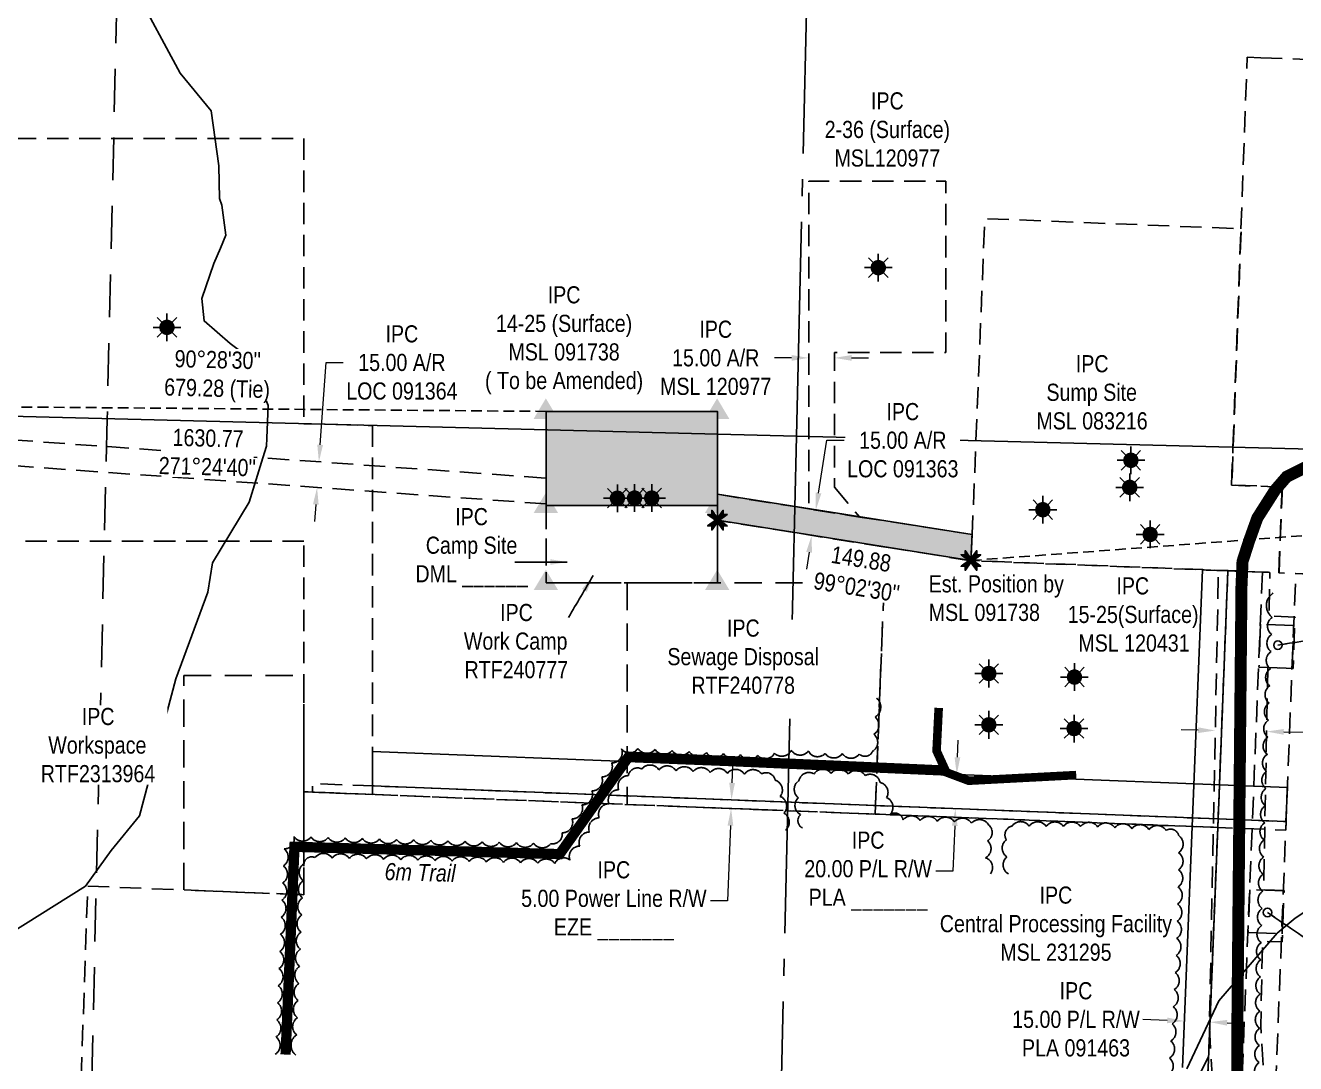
# Model space of a CAD drawing. Extents: x 393480 to 399797, y 6164203 to 6168965.
# Drawn here: x 395138 to 395880, y 6164767 to 6165373 of the extents above; entities that cross this region are included whole.
import ezdxf

# ---------------------------------------------------------------- set-up
doc = ezdxf.new("R2010")
doc.units = 0
doc.header["$LTSCALE"] = 5
doc.header["$PDSIZE"] = 0.5
for name, pattern in [('0', [1, 1, 0]), ('foc-ACCESSROAD', [3.75, 2.5, -1.25]), ('foc-FLOWLINE', [3.75, 2.5, -1.25]), ('foc-LSD', [8, 5, -3]), ('foc-QUARTERLINE', [33, 25, -3, 2, -3]), ('foc-TIELINE', [1.875, 1.25, -0.625]), ('HIDDEN2', [4.7625, 3.175, -1.5875])]:
    doc.linetypes.add(name, pattern=pattern)
doc.layers.get('Defpoints').update_dxf_attribs({"color": 9})
for name, color, linetype in [('AS-ROADS', 254, 'Continuous'), ('C-AR', 13, 'foc-ACCESSROAD'), ('C-EZE', 13, 'foc-FLOWLINE'), ('C-RW', 13, 'Continuous'), ('C-WS', 13, 'foc-ACCESSROAD'), ('C-WS-S', 13, 'Continuous'), ('L-BD', 7, 'Continuous'), ('L-MON', 1, 'Continuous'), ('L-SEC', 7, 'Continuous'), ('L-SECQ', 8, 'foc-QUARTERLINE'), ('L-SECTION-LSD', 7, 'foc-LSD'), ('L-TIE', 7, 'foc-TIELINE'), ('P-PROPOSED', 10, 'Continuous'), ('P-PROPOSED-H', 21, 'Continuous'), ('T-BUSH', 110, '0'), ('T-EXISTING TFA', 220, 'HIDDEN2'), ('T-EXISTING TFA-T', 220, 'Continuous'), ('WETLAND', 143, 'Continuous')]:
    doc.layers.add(name, color=color, linetype=linetype)
for name, color, linetype, lineweight in [('C-AR-T', 13, 'Continuous', 9), ('C-RW-T', 13, 'Continuous', 9), ('C-WS-T', 13, 'Continuous', 9), ('T-TEXT', 48, 'Continuous', 18)]:
    doc.layers.add(name, color=color, linetype=linetype, lineweight=lineweight)
doc.styles.add('80CG', font='ARIALN.TTF', dxfattribs={"height": 10})
doc.styles.add('80L', font='ARIALN.TTF', dxfattribs={"height": 10})
doc.dimstyles.new('Compass 5 000', dxfattribs={"dimscale": 5, "dimtxt": 9, "dimasz": 2, "dimexe": 0.2, "dimexo": 0.0625, "dimgap": 0.5, "dimtad": 0, "dimtih": 1, "dimtoh": 1, "dimzin": 0, "dimdsep": 46, "dimtxsty": '80CG', "dimcen": 0.1, "dimse1": 1, "dimse2": 1, "dimclrd": 256, "dimclrt": 256, "dimaunit": 1, "dimadec": 4, "dimazin": 0, "dimtfac": 0.06, "dimtofl": 0, "dimtmove": 0, "dimatfit": 1, "dimfxl": 0.2, "dimtolj": 1, "dimtzin": 0, "dimlwd": -1, "dimarcsym": 0})

# ---------------------------------------------------------------- blocks, each defined once
blk = doc.blocks.new('A$C13A22376')
at = {"layer": 'AS-ROADS', "const_width": 4.998, "flags": 128}
blk.add_lwpolyline([(395751.692, 6164935.574), (395688.898, 6164932.285), (395675.913, 6164937.15), (395670.17, 6164949.698), (395671.411, 6164974.767)], dxfattribs=at)
blk = doc.blocks.new('A$C60BA4713')
at = {"layer": 'T-BUSH', "flags": 128}
blk.add_lwpolyline([(395782.22, 6164518.86, 0.520567), (395783.18, 6164528.81, 0.520567), (395784.13, 6164538.76, 0.520567), (395785.09, 6164548.71, 0.520567), (395786.01, 6164558.67, 0.520567), (395786.82, 6164568.63, 0.520567), (395787.62, 6164578.59, 0.520567), (395788.43, 6164588.56, 0.520567), (395789, 6164598.54, 0.520567), (395789.57, 6164608.52, 0.520567), (395790.13, 6164618.5, 0.520567), (395790.7, 6164628.48, 0.520567), (395789.55, 6164638.27, 0.520567), (395786.85, 6164647.9, 0.520567), (395784.83, 6164657.57, 0.520567), (395786.11, 6164667.48, 0.520567), (395787.39, 6164677.4, 0.520567), (395788.26, 6164687.35, 0.520567), (395788.77, 6164697.33, 0.520567), (395789.29, 6164707.31, 0.520567), (395788.58, 6164717.26, 0.520567), (395787.37, 6164727.18, 0.520567), (395789.21, 6164736.2, 0.520567), (395795.59, 6164743.91, 0.520567), (395801.96, 6164751.61, 0.520567), (395805.33, 6164760.53, 0.520567), (395806.11, 6164770.49, 0.520567), (395806.89, 6164780.46, 0.520567), (395807.67, 6164790.42, 0.520567), (395808.33, 6164800.4, 0.520567), (395808.91, 6164810.38, 0.520567), (395809.49, 6164820.36, 0.520567), (395810.08, 6164830.34, 0.520567), (395810.34, 6164840.33, 0.520567), (395810.61, 6164850.32, 0.520567), (395810.87, 6164860.31, 0.520567), (395811.13, 6164870.31, 0.520567), (395811.39, 6164880.3, 0.520567), (395811.48, 6164890.3, 0.520567), (395811.52, 6164900.29, 0.520567), (395804.14, 6164903.27, 0.520567), (395794.16, 6164903.79, 0.520567), (395784.17, 6164904.31, 0.520567), (395774.19, 6164904.82, 0.520567), (395764.21, 6164905.34, 0.520567), (395754.21, 6164905.5, 0.520567), (395744.22, 6164905.59, 0.520567), (395734.22, 6164905.67, 0.520567), (395724.23, 6164905.76, 0.520567), (395714.23, 6164905.85, 0.520567), (395710.91, 6164897.81, 0.520567), (395711.24, 6164887.87, 0.520567), (395712.1, 6164877.87, 0.520567)], format="xyb", dxfattribs=at)
blk = doc.blocks.new('*D372')
at = {"layer": 'C-AR-T', "transparency": 16777216}
for p, q in [((395310.33, 6165128.33), (395313.78, 6165176.3)), ((395313.78, 6165176.3), (395323.78, 6165176.3)), ((395307.83, 6165093.43), (395307.11, 6165083.45))]:
    blk.add_line(p, q, dxfattribs=at)
for points in [[(395308.67, 6165128.45), (395312, 6165128.21), (395309.62, 6165118.36)], [(395306.17, 6165093.55), (395309.49, 6165093.31), (395308.55, 6165103.4)]]:
    blk.add_solid(points, dxfattribs=at)
at = {"layer": 'Defpoints', "color": 0, "transparency": 16777216}
for p in [(395259.39, 6165121.96), (395258.32, 6165107.01), (395308.55, 6165103.4)]:
    blk.add_point(p, dxfattribs=at)
at = {"layer": 'C-AR-T', "transparency": 16777216, "insert": (395358.07, 6165176.3), "char_height": 10, "attachment_point": 5, "style": '80CG', "bg_fill": 3, "box_fill_scale": 1.1, "bg_fill_color": 256, "bg_fill_true_color": 13158600, "bg_fill_transparency": 0}
blk.add_mtext('\\A1;IPC\\P15.00 A/R\\PLOC 091364', dxfattribs=at)
blk = doc.blocks.new('*D373')
at = {"layer": 'C-AR-T', "transparency": 16777216}
for p, q in [((395601.25, 6165100.14), (395606.15, 6165130.92)), ((395606.15, 6165130.92), (395616.15, 6165130.92)), ((395595.74, 6165065.58), (395594.16, 6165055.71))]:
    blk.add_line(p, q, dxfattribs=at)
for points in [[(395599.6, 6165100.4), (395602.89, 6165099.88), (395599.67, 6165090.26)], [(395594.09, 6165065.84), (395597.38, 6165065.32), (395597.31, 6165075.46)]]:
    blk.add_solid(points, dxfattribs=at)
at = {"layer": 'Defpoints', "color": 0, "transparency": 16777216}
for p in [(395564.58, 6165095.86), (395562.22, 6165081.05), (395597.31, 6165075.46)]:
    blk.add_point(p, dxfattribs=at)
at = {"layer": 'C-AR-T', "transparency": 16777216, "insert": (395650.45, 6165130.92), "char_height": 10, "attachment_point": 5, "style": '80CG', "bg_fill": 3, "box_fill_scale": 1.1, "bg_fill_color": 256, "bg_fill_true_color": 13158600, "bg_fill_transparency": 0}
blk.add_mtext('\\A1;IPC\\P15.00 A/R\\PLOC 091363', dxfattribs=at)
blk = doc.blocks.new('*D374')
at = {"layer": 'C-AR-T', "transparency": 16777216}
for p, q in [((395585.53, 6165179), (395575.53, 6165179)), ((395620.53, 6165179), (395630.53, 6165179))]:
    blk.add_line(p, q, dxfattribs=at)
for points in [[(395585.53, 6165180.67), (395585.53, 6165177.33), (395595.53, 6165179)], [(395620.53, 6165180.67), (395620.53, 6165177.34), (395610.53, 6165179)]]:
    blk.add_solid(points, dxfattribs=at)
at = {"layer": 'Defpoints', "color": 0, "transparency": 16777216}
for p in [(395595.53, 6165179), (395595.53, 6165176.23), (395610.53, 6165176.24)]:
    blk.add_point(p, dxfattribs=at)
at = {"layer": 'C-AR-T', "transparency": 16777216, "insert": (395541.25, 6165179), "char_height": 10, "attachment_point": 5, "style": '80CG'}
blk.add_mtext('\\A1;IPC\\P15.00 A/R^JMSL 120977', dxfattribs=at)
blk = doc.blocks.new('*D386')
at = {"layer": 'C-RW-T', "transparency": 16777216}
for p, q in [((395804.79, 6164792.44), (395790.64, 6164793.01)), ((395839.75, 6164791.04), (395849.74, 6164790.64))]:
    blk.add_line(p, q, dxfattribs=at)
for points in [[(395804.86, 6164794.11), (395804.72, 6164790.78), (395814.78, 6164792.04)], [(395839.81, 6164792.71), (395839.68, 6164789.37), (395829.75, 6164791.44)]]:
    blk.add_solid(points, dxfattribs=at)
at = {"layer": 'Defpoints', "color": 0, "transparency": 16777216}
for p in [(395815.33, 6164805.66), (395830.3, 6164805.06), (395814.78, 6164792.04)]:
    blk.add_point(p, dxfattribs=at)
at = {"layer": 'C-RW-T', "transparency": 16777216, "insert": (395751.55, 6164793.01), "char_height": 10, "attachment_point": 5, "style": '80CG'}
blk.add_mtext('\\A1;IPC\\P15.00 P/L R/W\\PPLA 091463', dxfattribs=at)
blk = doc.blocks.new('GAS')
h = blk.add_hatch(color=255)
h.dxf.hatch_style = 1
edge = h.paths.add_edge_path()
edge.add_arc((0, 0), 0.9, 0, 360)
for p, q in [((0, 0.81), (0, 1.62)), ((-0.81, 0), (-1.62, 0)), ((-0.57, 0.57), (-1.14, 1.14)), ((0.57, 0.57), (1.14, 1.14)), ((1.62, 0), (0.81, 0)), ((-0.57, -0.57), (-1.14, -1.14)), ((0, -0.81), (0, -1.62)), ((1.14, -1.14), (0.57, -0.57))]:
    blk.add_line(p, q)
blk.add_circle((0, 0), 0.8)
blk = doc.blocks.new('*D389')
at = {"layer": 'C-RW-T', "transparency": 16777216}
for p, q in [((395550.83, 6164931.07), (395551.22, 6164941.06)), ((395549.85, 6164906.09), (395548.14, 6164862.22)), ((395548.14, 6164862.22), (395538.14, 6164862.22))]:
    blk.add_line(p, q, dxfattribs=at)
for points in [[(395549.16, 6164931.13), (395552.49, 6164931), (395550.44, 6164921.08)], [(395548.19, 6164906.16), (395551.52, 6164906.03), (395550.24, 6164916.08)]]:
    blk.add_solid(points, dxfattribs=at)
at = {"layer": 'Defpoints', "color": 0, "transparency": 16777216}
for p in [(395542.29, 6164916.39), (395542.48, 6164921.39), (395550.24, 6164916.08)]:
    blk.add_point(p, dxfattribs=at)
at = {"layer": 'C-RW-T', "transparency": 16777216, "insert": (395481.8, 6164862.22), "char_height": 10, "attachment_point": 5, "style": '80CG'}
blk.add_mtext('\\A1;IPC^J5.00 Power Line R/W\\PEZE _______', dxfattribs=at)
blk = doc.blocks.new('STRIA')
blk.add_hatch(color=255).paths.add_polyline_path([(-0.04, 1.52), (-1.47, -0.87), (1.39, -0.87)])
blk = doc.blocks.new('STRIAA')
blk.add_blockref('STRIA', (0, 0))
blk = doc.blocks.new('STRIB')
at = {"color": 1}
blk.add_solid([(-1.12, -0.67), (-0.04, 1.13), (1.04, -0.67)], dxfattribs=at)
blk = doc.blocks.new('STRIBB')
blk.add_blockref('STRIB', (0, 0))
blk = doc.blocks.new('STRICC')
for name in ['STRIAA', 'STRIBB']:
    blk.add_blockref(name, (0, 0))
blk = doc.blocks.new('fdspike')
blk.add_blockref('STRICC', (0, 0))
blk = doc.blocks.new('TEMP')
h = blk.add_hatch(color=255)
h.dxf.hatch_style = 1
h.paths.add_polyline_path([(0, 0.25), (-0.67, 1.15), (-0.67, 0.67), (-1.15, 0.67), (-0.25, 0), (-1.15, -0.67), (-0.67, -0.67), (-0.67, -1.15), (0, -0.25), (0.67, -1.15), (0.67, -0.67), (1.15, -0.67), (0.25, 0), (1.15, 0.67), (0.67, 0.67), (0.67, 1.15)])
h.paths.add_polyline_path([(0.57, 0.85), (0.57, 0.57), (0.85, 0.57), (0.08, 0), (0.85, -0.57), (0.57, -0.57), (0.57, -0.85), (0, -0.08), (-0.57, -0.85), (-0.57, -0.57), (-0.85, -0.57), (-0.08, 0), (-0.85, 0.57), (-0.57, 0.57), (-0.57, 0.85), (0, 0.08)], flags=16)
h = blk.add_hatch(color=1)
h.dxf.hatch_style = 1
h.paths.add_polyline_path([(0, 0.08), (-0.57, 0.85), (-0.57, 0.57), (-0.85, 0.57), (-0.08, 0), (-0.85, -0.57), (-0.57, -0.57), (-0.57, -0.85), (0, -0.08), (0.57, -0.85), (0.57, -0.57), (0.85, -0.57), (0.08, 0), (0.85, 0.57), (0.57, 0.57), (0.57, 0.85)])
at = {"color": 1}
for p, q in [((-0.08, 0), (0.08, 0)), ((0, 0.08), (0, -0.08))]:
    blk.add_line(p, q, dxfattribs=at)
at = {"color": 255, "flags": 128}
blk.add_lwpolyline([(-0.25, 0), (-1.15, 0.67), (-0.67, 0.67), (-0.67, 1.15), (0, 0.25), (0.67, 1.15), (0.67, 0.67), (1.15, 0.67), (0.25, 0), (1.15, -0.67), (0.67, -0.67), (0.67, -1.15), (0, -0.25), (-0.67, -1.15), (-0.67, -0.67), (-1.15, -0.67)], close=True, dxfattribs=at)
at = {"color": 1, "flags": 128}
blk.add_lwpolyline([(-0.08, 0), (-0.85, 0.57), (-0.57, 0.57), (-0.57, 0.85), (0, 0.08), (0.57, 0.85), (0.57, 0.57), (0.85, 0.57), (0.08, 0), (0.85, -0.57), (0.57, -0.57), (0.57, -0.85), (0, -0.08), (-0.57, -0.85), (-0.57, -0.57), (-0.85, -0.57)], close=True, dxfattribs=at)
blk = doc.blocks.new('*D412')
at = {"layer": 'C-RW-T', "transparency": 16777216}
for p, q in [((395682.34, 6164945.94), (395682.73, 6164955.93)), ((395680.78, 6164905.99), (395679.75, 6164879.52)), ((395679.75, 6164879.52), (395669.75, 6164879.52))]:
    blk.add_line(p, q, dxfattribs=at)
for points in [[(395680.67, 6164946.01), (395684, 6164945.88), (395681.95, 6164935.95)], [(395679.11, 6164906.05), (395682.44, 6164905.92), (395681.17, 6164915.98)]]:
    blk.add_solid(points, dxfattribs=at)
at = {"layer": 'Defpoints', "color": 0, "transparency": 16777216}
for p in [(395757.64, 6164933), (395681.17, 6164915.98), (395756.86, 6164913.03)]:
    blk.add_point(p, dxfattribs=at)
at = {"layer": 'C-RW-T', "transparency": 16777216, "insert": (395630.21, 6164879.52), "char_height": 10, "attachment_point": 5, "style": '80CG'}
blk.add_mtext('\\A1;IPC^J20.00 P/L R/W^JPLA _______', dxfattribs=at)
blk = doc.blocks.new('*D492')
at = {"layer": 'C-AR-T', "transparency": 16777216}
for p, q in [((395822.86, 6164961.78), (395812.86, 6164961.97)), ((395872.83, 6164960.79), (395903.92, 6164960.18))]:
    blk.add_line(p, q, dxfattribs=at)
for points in [[(395822.89, 6164963.44), (395822.82, 6164960.11), (395832.85, 6164961.58)], [(395872.87, 6164962.46), (395872.8, 6164959.12), (395862.84, 6164960.99)]]:
    blk.add_solid(points, dxfattribs=at)
at = {"layer": 'Defpoints', "color": 0, "transparency": 16777216}
for p in [(395833.47, 6164993.05), (395863.46, 6164992.46), (395862.84, 6164960.99)]:
    blk.add_point(p, dxfattribs=at)
at = {"layer": 'C-AR-T', "transparency": 16777216, "insert": (395938.52, 6164960.18), "char_height": 10, "attachment_point": 5, "style": '80CG', "bg_fill": 3, "box_fill_scale": 1.1, "bg_fill_color": 256, "bg_fill_true_color": 13158600, "bg_fill_transparency": 0}
blk.add_mtext('\\A1;IPC\\P30.00 A/R\\PLOC ______', dxfattribs=at)

msp = doc.modelspace()

# ---------------------------------------------------------------- hatches: boundary and pattern name
at = {"layer": 'P-PROPOSED-H'}
h = msp.add_hatch(color=256, dxfattribs=at)
h.dxf.hatch_style = 1
h.paths.add_polyline_path([(395542.277, 6165092.818), (395542.274, 6165147.791), (395442.31, 6165147.785), (395442.313, 6165092.812)])
h = msp.add_hatch(color=256, dxfattribs=at)
h.dxf.hatch_style = 1
h.paths.add_polyline_path([(395542.278, 6165084.321), (395542.277, 6165099.504), (395690.888, 6165075.864), (395690.243, 6165060.783)])

# ---------------------------------------------------------------- linework, layer by layer
at = {"layer": 'AS-ROADS', "flags": 128}
for points, const_width in [([(395881.426, 6164523.543), (395873.584, 6164548.976), (395864.411, 6164585.058), (395859.339, 6164615.438), (395847.431, 6164705.382), (395845.729, 6164733.478), (395845.729, 6164787.178), (395848.151, 6165045.708), (395848.757, 6165060.236), (395852.542, 6165072.04), (395857.399, 6165085.571), (395867.696, 6165101.764), (395874.51, 6165109.633), (395885.715, 6165115.232)], 6.997), ([(395675.426, 6164938.214), (395490.463, 6164946.338), (395450.158, 6164889.458), (395295.367, 6164893.727), (395290.175, 6164772.5)], 6)]:
    msp.add_lwpolyline(points, dxfattribs=dict(at, const_width=const_width))
at = {"layer": 'C-AR'}
for points in [[(395442.324, 6165108.834), (395442.321, 6165093.801), (394943.128, 6165129.626), (394943.125, 6165144.659), (395442.324, 6165108.834)], [(395690.888, 6165075.864), (395690.243, 6165060.783), (395640.378, 6165068.59), (395587.047, 6165077.092), (395542.312, 6165084.223), (395542.31, 6165099.408), (395587.399, 6165092.22), (395595.545, 6165090.922), (395625.354, 6165086.169), (395690.888, 6165075.864)], [(395846.267, 6164703.536), (395845.552, 6164685.715), (395843.894, 6164685.757), (395842.394, 6164685.794), (395833.551, 6164686.015), (395833.093, 6164686.026), (395825.551, 6164686.215), (395826.215, 6164704.263), (395827.276, 6164729.354), (395827.531, 6164735.741), (395834.292, 6164905.003), (395840.195, 6165054.742), (395848.332, 6165054.42), (395860.328, 6165053.945), (395846.267, 6164703.536)], [(395964.441, 6164749.97), (395868.084, 6164753.568), (395879.828, 6165053.227), (395929.906, 6165050.938), (396159.417, 6165042.37), (396152.786, 6164864.757), (396030.021, 6164869.34), (395966.641, 6164808.908)]]:
    msp.add_lwpolyline(points, close=True, dxfattribs=at)
at = {"layer": 'C-EZE', "flags": 128}
msp.add_lwpolyline([(395305.825, 6164925.617), (395873.958, 6164903.456), (395874.154, 6164908.451), (395305.825, 6164930.619)], close=True, dxfattribs=at)
at = {"layer": 'C-RW'}
msp.add_lwpolyline([(395813.695, 6164764.982), (395819.337, 6164905.584), (395825.346, 6165055.327), (395840.195, 6165054.742), (395834.292, 6164905.003), (395827.531, 6164735.741)], dxfattribs=at)
at = {"layer": 'C-RW', "flags": 128}
msp.add_lwpolyline([(395340.996, 6164929.248), (395874.131, 6164908.453), (395874.914, 6164928.423), (395340.996, 6164949.249)], close=True, dxfattribs=at)
at = {"layer": 'C-WS'}
for points in [[(396100.564, 6165120.53), (396099.516, 6165094.305), (395931.525, 6165101.021), (395929.532, 6165051.048), (395869.914, 6165053.566), (395871.898, 6165103.62), (395850.339, 6165104.405), (395842.342, 6165104.696), (395843.159, 6165126.963), (395847.822, 6165254.245), (395851.442, 6165354.483), (395859.432, 6165354.161), (396109.505, 6165344.165), (396100.564, 6165120.53)], [(395300.827, 6164925.812), (395300.827, 6165072.149), (395000.934, 6165072.149), (395000.934, 6165148.152), (395000.934, 6165307.042), (395300.827, 6165307.042), (395300.827, 6165140.593), (395340.827, 6165139.584), (395340.827, 6164924.251)], [(395834.299, 6164905.003), (395831.898, 6164845.088), (395828.945, 6164771.155), (395818.826, 6164751.521), (395812.676, 6164739.589), (395788.599, 6164696.183), (395783.457, 6164547.039), (395768.475, 6164547.623), (395574.885, 6164555.175), (395164.372, 6164571.187), (395174.7, 6164870.792), (395300.826, 6164865.766), (395300.827, 6164925.812), (395583.265, 6164914.795), (395634.276, 6164912.804), (395819.337, 6164905.584), (395834.299, 6164905.003)]]:
    msp.add_lwpolyline(points, close=True, dxfattribs=at)
at = {"layer": 'C-WS', "flags": 128}
for points in [[(395610.537, 6165103.525), (395625.354, 6165086.169), (395595.545, 6165090.922), (395595.539, 6165133.165), (395595.533, 6165182.21), (395595.524, 6165282.174), (395675.496, 6165282.183), (395675.506, 6165182.218), (395610.527, 6165182.212), (395610.534, 6165132.789), (395610.537, 6165103.525)], [(395872.048, 6165103.738), (395870.064, 6165053.685), (395860.477, 6165054.063), (395848.482, 6165054.538), (395840.345, 6165054.86), (395825.496, 6165055.445), (395690.243, 6165060.783), (395690.888, 6165075.864), (395692.367, 6165110.456), (395693.175, 6165130.84), (395698.305, 6165260.269), (395847.972, 6165254.363), (395843.309, 6165127.081), (395842.492, 6165104.815), (395850.488, 6165104.523), (395872.048, 6165103.738)], [(395840.195, 6165054.742), (395834.292, 6164905.003), (395819.337, 6164905.584), (395634.276, 6164912.805), (395640.378, 6165068.59), (395690.094, 6165060.665), (395825.346, 6165055.327), (395840.195, 6165054.742)]]:
    msp.add_lwpolyline(points, close=True, dxfattribs=at)
msp.add_lwpolyline([(395442.31, 6165147.785), (395442.316, 6165047.836), (395542.28, 6165047.842), (395542.274, 6165147.791), (395442.31, 6165147.785)], dxfattribs=at)
at = {"layer": 'L-SEC'}
for p, q in [((394783.711, 6165153.628), (395588.358, 6165133.345)), ((395588.358, 6165133.345), (396392.327, 6165113.258))]:
    msp.add_line(p, q, dxfattribs=at)
at = {"layer": 'L-SECQ'}
msp.add_line((395588.358, 6165133.345), (395570.319, 6164359.202), dxfattribs=at)
at = {"layer": 'L-SECQ', "flags": 128}
msp.add_lwpolyline([(395588.358, 6165133.345), (395606.321, 6165897.411)], dxfattribs=at)
at = {"layer": 'L-SECTION-LSD'}
for p, q in [((395204.695, 6165947.488), (395186.035, 6165143.486)), ((395186.035, 6165143.486), (395167.297, 6164339.208))]:
    msp.add_line(p, q, dxfattribs=at)
at = {"layer": 'L-TIE'}
msp.add_line((395690.243, 6165060.783), (396392.995, 6165113.271), dxfattribs=at)
at = {"layer": 'L-TIE', "flags": 128}
msp.add_lwpolyline([(395442.31, 6165147.785), (394763.303, 6165153.43)], dxfattribs=at)
at = {"layer": 'P-PROPOSED', "flags": 128}
for points in [[(395542.277, 6165092.818), (395542.274, 6165147.791), (395442.31, 6165147.785), (395442.313, 6165092.812)], [(395542.278, 6165084.321), (395542.277, 6165099.504), (395690.888, 6165075.864), (395690.243, 6165060.783)]]:
    msp.add_lwpolyline(points, close=True, dxfattribs=at)
at = {"layer": 'T-BUSH', "flags": 128}
for points in [[(396112.431, 6164212.072, -0.325294), (396110.226, 6164218.904, -0.5205671), (396104.232, 6164226.905, -0.5205671), (396098.239, 6164234.905, -0.5205671), (396092.245, 6164242.905, -0.5205671), (396086.251, 6164250.905, -0.5205671), (396080.257, 6164258.905, -0.5205671), (396074.263, 6164266.905, -0.5205671), (396068.27, 6164274.905, -0.5205671), (396062.276, 6164282.905, -0.5205671), (396056.282, 6164290.906, -0.5205671), (396050.288, 6164298.906, -0.5205671), (396044.294, 6164306.906, -0.5205671), (396038.301, 6164314.906, -0.5205671), (396032.316, 6164322.913, -0.5205671), (396026.701, 6164331.183, -0.5205671), (396021.085, 6164339.453, -0.5205671), (396015.47, 6164347.723, -0.5205671), (396009.854, 6164355.993, -0.5205671), (396004.239, 6164364.263, -0.5205671), (395998.623, 6164372.533, -0.5205671), (395993.008, 6164380.803, -0.5205671), (395987.392, 6164389.073, -0.5205671), (395981.777, 6164397.343, -0.5205671), (395976.095, 6164405.568, -0.5205671), (395970.327, 6164413.732, -0.5205671), (395964.559, 6164421.897, -0.5205671), (395959.368, 6164430.416, -0.5205671), (395954.676, 6164439.243, -0.5205671), (395951.236, 6164448.161, -0.5205671), (395954.596, 6164457.576, -0.5205671), (395957.956, 6164466.99, -0.5205671), (395961.317, 6164476.405, -0.5205671), (395959.353, 6164483.56, -0.5205671), (395950.247, 6164487.685, -0.5205671), (395941.142, 6164491.81, -0.5205671), (395932.553, 6164496.802, -0.5205671), (395924.587, 6164502.842, -0.5205671), (395917.742, 6164510.029, -0.5205671), (395911.511, 6164517.846, -0.5205671), (395905.281, 6164525.663, -0.5205671), (395899.05, 6164533.481, -0.5205671), (395894.753, 6164542.303, -0.5205671), (395891.934, 6164551.894, -0.5205671), (395889.116, 6164561.484, -0.5205671), (395886.298, 6164571.075, -0.5205671), (395883.798, 6164580.73, -0.5205671), (395882.692, 6164590.665, -0.5205671), (395881.587, 6164600.6, -0.5205671), (395879.423, 6164610.28, -0.5205671), (395875.87, 6164619.623, -0.5205671), (395873.382, 6164629.237, -0.5205671), (395872.044, 6164639.144, -0.5205671), (395870.705, 6164649.05, -0.5205671), (395869.322, 6164658.95, -0.5205671), (395867.694, 6164668.813, -0.5205671), (395866.066, 6164678.676, -0.5205671), (395864.438, 6164688.538, -0.5205671), (395862.783, 6164698.396, -0.5205671), (395860.62, 6164708.156, -0.5205671), (395858.499, 6164717.924, -0.5205671), (395857.79, 6164727.854, -0.5205671), (395857.949, 6164737.849, -0.5205671), (395858.109, 6164747.845, -0.5205671), (395858.269, 6164757.84, -0.5205671), (395858.428, 6164767.835, -0.5205671), (395858.588, 6164777.83, -0.5205671), (395858.747, 6164787.825, -0.5205671), (395858.907, 6164797.82, -0.5205671), (395859.066, 6164807.815, -0.5205671), (395859.226, 6164817.81, -0.5205671), (395859.386, 6164827.806, -0.5205671), (395859.661, 6164837.798, -0.5205671), (395859.946, 6164847.79, -0.5205671), (395860.231, 6164857.783, -0.5205671), (395860.516, 6164867.775, -0.5205671), (395860.801, 6164877.767, -0.5205671), (395861.086, 6164887.76, -0.5205671), (395861.371, 6164897.752, -0.5205671), (395861.713, 6164907.742, -0.5205671), (395862.082, 6164917.732, -0.5205671), (395862.45, 6164927.722, -0.5205671), (395862.819, 6164937.711, -0.5205671), (395863.187, 6164947.701, -0.5205671), (395863.556, 6164957.69, -0.5205671), (395863.925, 6164967.68, -0.5205671), (395864.293, 6164977.67, -0.5205671), (395864.662, 6164987.659, -0.5205671), (395865.031, 6164997.649, -0.5205671), (395865.399, 6165007.638, -0.5205671), (395865.768, 6165017.628, -0.5205671), (395866.137, 6165027.617, -0.5205671), (395866.66, 6165041.798)], [(395284.183, 6164772.757, 0.5205671), (395284.61, 6164782.744, 0.5205671), (395285.038, 6164792.731, 0.5205671), (395285.466, 6164802.718, 0.5205671), (395285.894, 6164812.706, 0.5205671), (395286.321, 6164822.693, 0.5205671), (395286.749, 6164832.68, 0.5205671), (395287.177, 6164842.667, 0.5205671), (395287.605, 6164852.654, 0.5205671), (395288.032, 6164862.642, 0.5205671), (395288.46, 6164872.629, 0.5205671), (395288.888, 6164882.616, 0.5205671), (395289.316, 6164892.603, 0.5205671), (395295.023, 6164899.737, 0.5205671), (395305.016, 6164899.461, 0.5205671), (395315.009, 6164899.185, 0.5205671), (395325.001, 6164898.91, 0.5205671), (395334.994, 6164898.634, 0.5205671), (395344.986, 6164898.359, 0.5205671), (395354.979, 6164898.083, 0.5205671), (395364.972, 6164897.807, 0.5205671), (395374.964, 6164897.532, 0.5205671), (395384.957, 6164897.256, 0.5205671), (395394.949, 6164896.981, 0.5205671), (395404.942, 6164896.705, 0.5205671), (395414.934, 6164896.43, 0.5205671), (395424.927, 6164896.154, 0.5205671), (395434.92, 6164895.878, 0.5205671), (395444.912, 6164895.603, 0.5205671), (395451.628, 6164901.893, 0.5205671), (395457.414, 6164910.044, 0.5205671), (395463.2, 6164918.196, 0.5205671), (395468.987, 6164926.347, 0.5205671), (395474.773, 6164934.499, 0.5205671), (395480.559, 6164942.65, 0.5205671), (395486.345, 6164950.801, 0.5205671), (395495.874, 6164951.138, 0.5205671), (395505.852, 6164950.534, 0.5205671), (395515.83, 6164949.93, 0.5205671), (395525.808, 6164949.326, 0.5205671), (395535.786, 6164948.722, 0.5205671), (395545.764, 6164948.118, 0.5205671), (395555.742, 6164947.514, 0.5205671), (395565.727, 6164947.053, 0.5205671), (395575.565, 6164948.362, 0.5205671), (395585.363, 6164950.082, 0.5205671), (395595.347, 6164949.595, 0.5205671), (395605.122, 6164948.212, 0.5205671), (395615.117, 6164948.107, 0.5205671), (395625.11, 6164947.828, 0.5205671), (395632.851, 6164949.468, 0.5205671), (395633.568, 6164959.438, 0.5205671), (395634.274, 6164969.41, 0.5205671), (395635.055, 6164980.554, 0.5205671)], [(395582.039, 6164903.444, 0.5205671), (395581.074, 6164913.393, 0.5205671), (395578.934, 6164923.139, 0.5205671), (395575.936, 6164932.591, 0.5205671), (395568.018, 6164936.269, 0.5205671), (395558.026, 6164936.067, 0.5205671), (395548.042, 6164936.574, 0.5205671), (395538.059, 6164937.081, 0.5205671), (395528.075, 6164937.588, 0.5205671), (395518.091, 6164938.096, 0.5205671), (395508.108, 6164938.603, 0.5205671), (395498.124, 6164939.11, 0.5205671), (395490.281, 6164935.271, 0.5205671), (395484.597, 6164927.048, 0.5205671), (395478.912, 6164918.825, 0.5205671), (395473.227, 6164910.603, 0.5205671), (395467.543, 6164902.38, 0.5205671), (395461.858, 6164894.157, 0.5205671), (395456.173, 6164885.935, 0.5205671), (395447.339, 6164883.906, 0.5205671), (395437.346, 6164884.157, 0.5205671), (395427.352, 6164884.408, 0.5205671), (395417.359, 6164884.659, 0.5205671), (395407.366, 6164884.909, 0.5205671), (395397.373, 6164885.16, 0.5205671), (395387.379, 6164885.411, 0.5205671), (395377.386, 6164885.662, 0.5205671), (395367.393, 6164885.912, 0.5205671), (395357.4, 6164886.163, 0.5205671), (395347.406, 6164886.414, 0.5205671), (395337.413, 6164886.665, 0.5205671), (395327.42, 6164886.916, 0.5205671), (395317.427, 6164887.166, 0.5205671), (395307.433, 6164887.417, 0.5205671), (395300.95, 6164883.911, 0.5205671), (395300.522, 6164873.924, 0.5205671), (395300.094, 6164863.937, 0.5205671), (395299.667, 6164853.95, 0.5205671), (395299.239, 6164843.963, 0.5205671), (395298.811, 6164833.975, 0.5205671), (395298.384, 6164823.988, 0.5205671), (395297.956, 6164814.001, 0.5205671), (395297.528, 6164804.014, 0.5205671), (395297.1, 6164794.026, 0.5205671), (395296.673, 6164784.039, 0.5205671), (395296.167, 6164772.243, 0.5205671)], [(395701.576, 6164878.014, 0.5205671), (395698.777, 6164887.317, 0.5205671), (395699.929, 6164897.247, 0.5205671), (395700.485, 6164906.535, 0.5205671), (395690.568, 6164907.484, 0.5205671), (395680.601, 6164908.23, 0.5205671), (395670.612, 6164908.621, 0.5205671), (395660.623, 6164909.011, 0.5205671), (395650.635, 6164909.401, 0.5205671), (395643.1, 6164912.719, 0.5205671), (395640.973, 6164922.486, 0.5205671), (395637.154, 6164931.24, 0.5205671), (395628.53, 6164935.294, 0.5205671), (395618.57, 6164936.151, 0.5205671), (395608.595, 6164936.507, 0.5205671), (395598.602, 6164936.251, 0.5205671), (395589.882, 6164932.385, 0.5205671), (395589.493, 6164922.396, 0.5205671), (395590.747, 6164912.5, 0.5205671), (395591.954, 6164904.633, 0.5205671)]]:
    msp.add_lwpolyline(points, format="xyb", dxfattribs=at)
at = {"layer": 'T-EXISTING TFA', "flags": 128}
msp.add_lwpolyline([(395542.277, 6165092.818), (395442.313, 6165092.812), (395442.316, 6165047.836), (395542.28, 6165047.842)], close=True, dxfattribs=at)
at = {"layer": 'T-EXISTING TFA'}
for points in [[(395634.276, 6164912.805), (395639.561, 6165047.718), (395489.614, 6165047.76), (395489.614, 6164918.448), (395634.276, 6164912.804)], [(395858.337, 6164998.607), (395877.666, 6164997.924), (395878.598, 6165022.898), (395859.269, 6165023.581)], [(395852.087, 6164843.713), (395871.882, 6164843.013), (395872.814, 6164867.986), (395853.019, 6164868.687)], [(395852.087, 6164843.713), (395871.882, 6164843.013), (395872.814, 6164867.986), (395853.019, 6164868.687)]]:
    msp.add_lwpolyline(points, close=True, dxfattribs=at)
msp.add_lwpolyline([(395300.827, 6164865.766), (395230.852, 6164868.554), (395230.852, 6164993.608), (395300.827, 6164993.608), (395300.827, 6164865.766), (395300.827, 6164990.819)], dxfattribs=at)
at = {"layer": 'WETLAND'}
for points in [[(395202.045, 6165394.738), (395228.582, 6165345.229), (395228.582, 6165345.229), (395246.791, 6165323.149), (395251.124, 6165291.046), (395251.548, 6165272.092), (395252.922, 6165268.047), (395255.31, 6165250.537), (395252.145, 6165243.034), (395248.346, 6165234.023), (395241.382, 6165213.728), (395242.576, 6165200.596), (395257.734, 6165187.496), (395268.916, 6165178.955), (395280.089, 6165151.267), (395279.31, 6165132.201), (395279.117, 6165127.464), (395276.982, 6165120.653), (395268.916, 6165094.917), (395247.542, 6165059.456), (395244.755, 6165042.303), (395226.035, 6164991.837), (395204.992, 6164911.87), (395188.358, 6164891.568), (395173.475, 6164870.788), (395128.418, 6164842.507)], [(395816.238, 6164764.174), (395834.931, 6164803.897), (395869.007, 6164843.259), (395879.481, 6164852.075), (395898.605, 6164864.65)]]:
    msp.add_lwpolyline(points, dxfattribs=at)

# ---------------------------------------------------------------- block references
at = {"layer": 'AS-ROADS'}
msp.add_blockref('A$C13A22376', (0, 0), dxfattribs=at)
at = {"layer": 'C-WS-S', "xscale": 4.998209999999968, "yscale": 4.998209999999968, "zscale": 4.998209999999968}
for p in [(395636.141, 6165231.658), (395483.861, 6165097.128), (395493.881, 6165097.222), (395503.898, 6165097.205), (395732.188, 6165090.417), (395700.674, 6164994.862), (395700.652, 6164964.913)]:
    msp.add_blockref('GAS', p, dxfattribs=at)
at = {"layer": 'C-WS-S', "color": 2, "xscale": 4.998209999999974, "yscale": 4.998209999999974, "zscale": 4.998209999999974}
for p in [(395783.594, 6165119.252), (395782.902, 6165103.458), (395794.848, 6165076.007), (395750.651, 6164992.779), (395750.438, 6164962.724)]:
    msp.add_blockref('GAS', p, dxfattribs=at)
at = {"layer": 'L-MON', "xscale": 4.998199134999986, "yscale": 4.998199134999986, "zscale": 4.998199134999986}
for p in [(395442.31, 6165147.785), (395442.316, 6165047.836)]:
    msp.add_blockref('fdspike', p, dxfattribs=at)
at = {"layer": 'L-MON', "color": 3, "xscale": 4.998199134999989, "yscale": 4.998199134999989, "zscale": 4.998199134999989}
for p in [(395542.268, 6165147.786), (395542.317, 6165047.842)]:
    msp.add_blockref('fdspike', p, dxfattribs=at)
at = {"layer": 'L-MON', "color": 6}
for name, p, xscale, yscale, zscale in [('fdspike', (395442.313, 6165092.812), 4.998199134999998, 4.998199134999998, 4.998199134999998), ('fdspike', (395542.277, 6165092.818), 4.998199134999998, 4.998199134999998, 4.998199134999998), ('TEMP', (395542.278, 6165084.321), 4.998199134999995, 4.998199134999995, 4.998199134999995)]:
    msp.add_blockref(name, p, dxfattribs=dict(at, xscale=xscale, yscale=yscale, zscale=zscale))
at = {"layer": 'T-BUSH'}
msp.add_blockref('A$C60BA4713', (0, 0), dxfattribs=at)

# ---------------------------------------------------------------- texts
at = {"layer": 'C-WS-T', "char_height": 9.99642, "attachment_point": 5, "style": '80CG'}
for s, insert, width in [('\\A1;IPC\\P14-25 (Surface)\\PMSL 091738\\P( To be Amended)', (395452.74, 6165189.317), 94.0334), ('\\A1;IPC\\PCentral Processing Facility\\PMSL 231295', (395739.833, 6164848.826), 135.56305)]:
    msp.add_mtext(s, dxfattribs=dict(at, insert=insert, width=width))
at = {"layer": 'C-WS-T', "char_height": 9.99633, "attachment_point": 1, "style": '80L'}
for s, insert in [('\\pi24.909;IPC\\P\\pi7.7633;Sump Site \\P\\pi1.8991;MSL 083216', (395726.551, 6165180.607)), ('\\pi24.909;IPC\\P\\pi-3.5559;15-25(Surface)\\P\\pi2.6867;MSL 120431', (395750.256, 6165050.984))]:
    msp.add_mtext_dynamic_manual_height_columns(s, width=67.34241, gutter_width=50, heights=[0], dxfattribs=dict(at, insert=insert))
at = {"layer": 'T-EXISTING TFA-T', "insert": (395394.12, 6165035.446), "char_height": 9.99633, "attachment_point": 1, "style": '80L', "bg_fill": 3, "box_fill_scale": 1, "bg_fill_color": 256, "bg_fill_transparency": 0}
msp.add_mtext_dynamic_manual_height_columns('\\pi21.284;IPC\\P\\pi0.13922;Work Camp\\P\\pi0.52448;RTF240777', width=60.09277, gutter_width=50, heights=[0], dxfattribs=at)
at = {"layer": 'T-TEXT', "insert": (395348.174, 6164884.354), "char_height": 9.99641, "attachment_point": 1, "rotation": 358.420233, "style": '80L'}
msp.add_mtext_dynamic_manual_height_columns('{\\fArial Narrow|b0|i1|c0|p34;6m Trail}', width=41.95539, gutter_width=50, heights=[0], dxfattribs=at)

# ---------------------------------------------------------------- dimensions: what is measured, and where the dimension line sits
at = {"layer": 'C-RW-T'}
for base, p1, p2, angle, text, picture, middle in [((395681.169, 6164915.979), (395757.643, 6164932.997), (395756.864, 6164913.027), 267.766276, 'IPC^J20.00 P/L R/W^JPLA _______', '*D412', (395630.208, 6164879.523)), ((395550.244, 6164916.083), (395542.485, 6164921.388), (395542.29, 6164916.393), 267.766277, 'IPC^J5.00 Power Line R/W\\PEZE _______', '*D389', (395481.803, 6164862.216)), ((395814.781, 6164792.041), (395830.3, 6164805.064), (395815.328, 6164805.665), 177.702142, 'IPC\\P15.00 P/L R/W\\PPLA 091463', '*D386', (395751.553, 6164793.01))]:
    dim = msp.add_linear_dim(base=base, p1=p1, p2=p2, angle=angle, text=text, dimstyle='Compass 5 000', dxfattribs=at)
    dim.commit()
    dim.dimension.update_dxf_attribs({"geometry": picture, "text_midpoint": middle, "dimtype": 161})

# ---------------------------------------------------------------- leaders
at = {"layer": 'C-WS-T', "path_type": 1}
msp.add_leader([(395454.629, 6165059.903), (395423.976, 6165059.903)], dimstyle='Compass 5 000', override={"dimgap": 0.5, "dimtad": 0}, dxfattribs=at)
at = {"layer": 'T-EXISTING TFA-T', "path_type": 1}
msp.add_leader([(395869.438, 6165011.41), (395905.039, 6165016.994)], dimstyle='Compass 5 000', override={"dimasz": 1, "dimgap": 0.5, "dimtad": 0, "dimldrblk": 'DotBlank'}, dxfattribs=at)

# ---------------------------------------------------------------- next in the draw order: texts
at = {"layer": 'C-WS-T', "insert": (395641.445, 6165312.239), "char_height": 9.99642, "width": 78.96667, "attachment_point": 5, "style": '80CG', "bg_fill": 3, "box_fill_scale": 1.15, "bg_fill_color": 256, "bg_fill_true_color": 256, "bg_fill_transparency": 0}
msp.add_mtext('\\A1;IPC\\P2-36 (Surface)\\PMSL120977', dxfattribs=at)
at = {"layer": 'L-BD', "char_height": 9.9964, "attachment_point": 2, "style": '80L', "bg_fill": 3, "box_fill_scale": 1.15, "bg_fill_color": 256, "bg_fill_true_color": 256, "bg_fill_transparency": 0}
for s, insert, width, rotation in [("90°28'30''\\P679.28 (Tie) ", (395250.738, 6165182.971), 69.86522, 358.5884), ("1630.77 271°24'40''", (395245.06, 6165137.199), 50.62048, 358.5884), ("149.88 99°02'30''", (395626.934, 6165066.637), 51.3623, 350.9615)]:
    msp.add_mtext(s, dxfattribs=dict(at, insert=insert, width=width, rotation=rotation))
at = {"layer": 'T-EXISTING TFA-T', "insert": (395506.785, 6165026.359), "char_height": 9.99633, "attachment_point": 1, "style": '80L', "bg_fill": 3, "box_fill_scale": 1, "bg_fill_color": 256, "bg_fill_transparency": 0}
msp.add_mtext_dynamic_manual_height_columns('\\pi41.053;IPC\\P\\pi6.2538;Sewage Disposal\\P\\pi20.28;RTF240778', width=99.63112, gutter_width=50, heights=[0], dxfattribs=at)
at = {"layer": 'T-EXISTING TFA-T', "insert": (395140.29, 6164974.758), "char_height": 9.99633, "attachment_point": 1, "style": '80L', "bg_fill": 3, "box_fill_scale": 1.15, "bg_fill_color": 256, "bg_fill_true_color": 256, "bg_fill_transparency": 0}
msp.add_mtext_dynamic_manual_height_columns('\\pi30.93;IPC\\P\\pi11.381;Workspace\\P\\pi6.9965;RTF2313964', width=79.38508, gutter_width=50, heights=[0], dxfattribs=at)
at = {"layer": 'T-EXISTING TFA-T', "insert": (395880.297, 6164829.846), "char_height": 9.99633, "attachment_point": 1, "style": '80L', "bg_fill": 2}
msp.add_mtext_dynamic_manual_height_columns('\\pi30.93;IPC\\P\\pi3.778;Temp. Access\\P\\pi6.9863;RTF2317383', width=79.38508, gutter_width=50, heights=[0], dxfattribs=at)

# ---------------------------------------------------------------- next in the draw order: leaders
at = {"layer": 'T-EXISTING TFA-T', "path_type": 1}
msp.add_leader([(395469.684, 6165051.953), (395455.328, 6165027.559)], dimstyle='Compass 5 000', override={"dimgap": 0.5, "dimtad": 0}, dxfattribs=at)

# ---------------------------------------------------------------- next in the draw order: linework, layer by layer
at = {"layer": 'C-AR', "flags": 128}
msp.add_lwpolyline([(396078.584, 6164213.157), (395975.569, 6164352.269), (395922.549, 6164427.475), (395856.229, 6164517.062), (395857.554, 6164554.869), (395850.887, 6164591.81), (395836.463, 6164692.807), (395833.166, 6164722.992), (395829.437, 6164788.487), (395834.697, 6165054.996), (395864.668, 6165053.821), (395864.167, 6165028.411), (395879.444, 6165027.798), (395878.241, 6164997.834), (395863.575, 6164998.422), (395861.012, 6164868.554), (395873.044, 6164868.316), (395871.842, 6164838.346), (395860.42, 6164838.571), (395859.443, 6164789.044), (395863.062, 6164725.474), (395866.22, 6164696.556), (395880.497, 6164596.594), (395887.179, 6164559.567), (395890.795, 6164543.805), (395897.946, 6164524.451), (395903.156, 6164513.51), (395906.767, 6164515.229), (395911.861, 6164504.53), (395937.767, 6164464.874), (395949.333, 6164448.469), (395946.065, 6164446.165), (395999.877, 6164369.835), (396116.807, 6164211.931)], dxfattribs=at)

# ---------------------------------------------------------------- next in the draw order: block references
at = {"layer": 'C-WS-S', "xscale": 4.998209999999968, "yscale": 4.998209999999968, "zscale": 4.998209999999968}
msp.add_blockref('GAS', (395220.941, 6165196.835), dxfattribs=at)

# ---------------------------------------------------------------- next in the draw order: dimensions: what is measured, and where the dimension line sits
at = {"layer": 'C-AR-T', "color": 3}
for base, p1, p2, angle, text, picture, middle in [((395308.545, 6165103.402), (395259.39, 6165121.962), (395258.316, 6165107.006), 265.895168, 'IPC\\P15.00 A/R\\PLOC 091364', '*D372', (395358.068, 6165176.301)), ((395597.312, 6165075.456), (395564.584, 6165095.857), (395562.223, 6165081.049), 260.943329, 'IPC\\P15.00 A/R\\PLOC 091363', '*D373', (395650.453, 6165130.918))]:
    dim = msp.add_linear_dim(base=base, p1=p1, p2=p2, angle=angle, text=text, dimstyle='Compass 5 000', override={"dimtfill": 1}, dxfattribs=at)
    dim.commit()
    dim.dimension.update_dxf_attribs({"geometry": picture, "text_midpoint": middle, "dimtype": 161})

# ---------------------------------------------------------------- next in the draw order: leaders
at = {"layer": 'T-EXISTING TFA-T', "path_type": 1}
msp.add_leader([(395863.319, 6164855.451), (395899.38, 6164830.719)], dimstyle='Compass 5 000', override={"dimasz": 1, "dimgap": 0.5, "dimtad": 0, "dimldrblk": 'DotBlank'}, dxfattribs=at)

# ---------------------------------------------------------------- next in the draw order: block references
at = {"layer": 'L-MON', "color": 6, "xscale": 4.998199134999995, "yscale": 4.998199134999995, "zscale": 4.998199134999995}
msp.add_blockref('TEMP', (395690.243, 6165060.783), dxfattribs=at)

# ---------------------------------------------------------------- next in the draw order: texts
at = {"layer": 'C-WS-T', "insert": (395398.744, 6165068.274), "char_height": 9.9964, "attachment_point": 5, "style": '80CG'}
msp.add_mtext_dynamic_manual_height_columns('IPC\\PCamp Site\\PDML ______', width=80.09079, gutter_width=50, heights=[0], dxfattribs=at)
at = {"layer": 'L-MON', "insert": (395665.568, 6165052.173), "char_height": 9.9964, "attachment_point": 1, "style": '80L'}
msp.add_mtext_dynamic_manual_height_columns('Est. Position by MSL 091738', width=90.09474, gutter_width=50, heights=[0], dxfattribs=at)

# ---------------------------------------------------------------- next in the draw order: dimensions: what is measured, and where the dimension line sits
at = {"layer": 'C-AR-T'}
dim = msp.add_linear_dim(base=(395595.534, 6165179.001), p1=(395610.528, 6165176.237), p2=(395595.534, 6165176.235), angle=180.006969, text='IPC\\P15.00 A/R^JMSL 120977', dimstyle='Compass 5 000', dxfattribs=at)
dim.commit()
dim.dimension.update_dxf_attribs({"geometry": '*D374', "text_midpoint": (395541.25, 6165178.998), "dimtype": 161})
at = {"layer": 'C-AR-T', "color": 6}
dim = msp.add_linear_dim(base=(395862.836, 6164960.986), p1=(395833.475, 6164993.054), p2=(395863.457, 6164992.462), angle=358.869335, text='IPC\\P30.00 A/R\\PLOC ______', dimstyle='Compass 5 000', override={"dimtfill": 1}, dxfattribs=at)
dim.commit()
dim.dimension.update_dxf_attribs({"geometry": '*D492', "text_midpoint": (395938.521, 6164960.176), "dimtype": 161})

doc.saveas('drawing.dxf')
